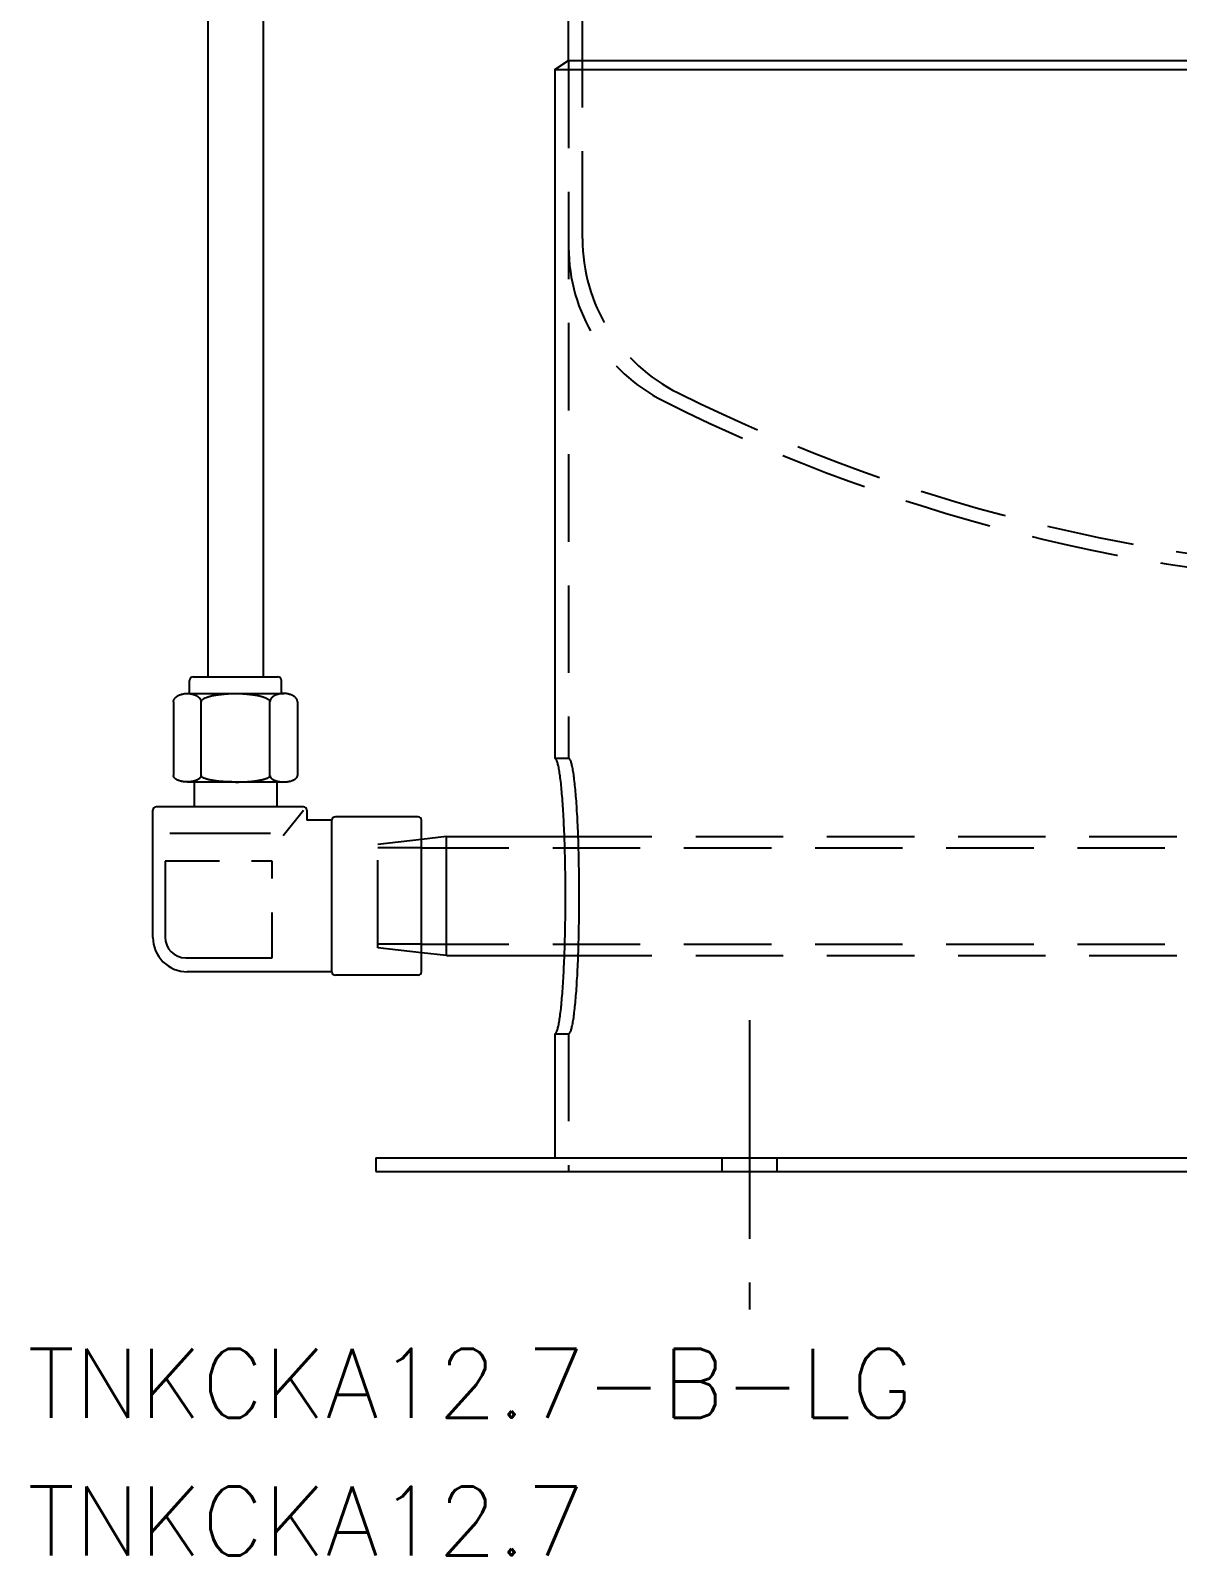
# Model space of a CAD drawing. Extents: x -205 to 734, y -924 to 175.
# Drawn here: x -205.1 to -38.6, y -923.7 to -702.3 of the extents above; entities that cross this region are included whole.
import ezdxf

# ---------------------------------------------------------------- set-up
doc = ezdxf.new("R2010")
doc.units = 0
doc.linetypes.add('CENTER', pattern=[50.8, 31.75, -6.35, 6.35, -6.35])
doc.linetypes.add('DASHED', pattern=[19.05, 12.7, -6.35])
doc.layers.get('0').update_dxf_attribs({"linetype": 'CONTINUOUS'})
doc.layers.add('CENTER', color=1, linetype='CENTER')
doc.styles.get("Standard").update_dxf_attribs({"font": 'txt.shx', "height": 3, "bigfont": 'bigfont.shx'})

msp = doc.modelspace()

# ---------------------------------------------------------------- linework, layer by layer
at = {"color": 3, "linetype": 'DASHED'}
for p, q in [((-125, -732.56), (-125, -530.33)), ((-127, -706.71), (-127, -808)), ((-129, -808), (-127, -808)), ((-148.37, -819.77), (-154.72, -820.5)), ((-154.72, -835.5), (-154.72, -820.5)), ((-148.37, -821), (-154.72, -821)), ((-148.37, -821), (-23, -821)), ((-127.61, -819.35), (-26.65, -819.35)), ((-148.37, -835), (-154.72, -835)), ((-148.37, -836.23), (-154.72, -835.5)), ((-148.37, -835), (-23, -835)), ((-127.61, -836.65), (-26.65, -836.65)), ((-129, -848), (-127, -848)), ((-127, -848), (-127, -868)), ((-104.76, -866), (-104.76, -868)), ((-96.76, -866), (-96.76, -868))]:
    msp.add_line(p, q, dxfattribs=at)
at = {"color": 7, "linetype": 'CONTINUOUS'}
for p, q in [((-127, -706.71), (-127, -546.65)), ((-179.37, -569.8), (-179.37, -796.2)), ((-171.37, -569.8), (-171.37, -796.2)), ((-129, -708), (-127, -706.71)), ((-129, -708), (0, -708)), ((-129, -708), (-129, -808)), ((-127, -706.71), (0, -706.71)), ((-182.04, -798.6), (-182.04, -796.7)), ((-181.54, -796.2), (-169.21, -796.2)), ((-168.71, -798.6), (-168.71, -796.7)), ((-182.38, -798.6), (-168.37, -798.6)), ((-184.37, -799.81), (-184.37, -810.5)), ((-180.38, -810.5), (-180.38, -799.52)), ((-170.37, -810.5), (-170.37, -799.52)), ((-166.37, -799.81), (-166.37, -810.5)), ((-182.38, -811.43), (-168.37, -811.43)), ((-181.39, -811.43), (-181.39, -815.04)), ((-169.36, -811.43), (-169.36, -815.04)), ((-187.37, -834), (-187.37, -815.54)), ((-165.52, -815.04), (-186.87, -815.04)), ((-168.47, -819.23), (-165.52, -815.54)), ((-165.02, -815.54), (-165.02, -817)), ((-148.87, -816.5), (-160.87, -816.5)), ((-184.92, -818.89), (-170.27, -818.89)), ((-161.37, -817), (-165.02, -817)), ((-161.37, -839), (-161.37, -817)), ((-148.37, -839), (-148.37, -817)), ((-144.72, -819.35), (-148.37, -819.77)), ((-144.72, -819.35), (-127.61, -819.35)), ((-144.72, -836.65), (-144.72, -819.35)), ((-185.6, -822.93), (-185.6, -833.97)), ((-177.68, -822.93), (-185.6, -822.93)), ((-170.06, -822.93), (-173.05, -822.93)), ((-170.06, -825.47), (-170.06, -822.93)), ((-170.06, -836.97), (-170.06, -830.4)), ((-144.72, -836.65), (-148.37, -836.23)), ((-144.72, -836.65), (-127.61, -836.65)), ((-182.6, -836.97), (-170.06, -836.97)), ((-161.37, -839), (-182.37, -839)), ((-148.87, -839.5), (-160.87, -839.5)), ((-129, -848), (-129, -866)), ((-155, -866), (-155, -868)), ((-155, -866), (0, -866)), ((-155, -868), (0, -868))]:
    msp.add_line(p, q, dxfattribs=at)
for points in [[(-184.37, -799.81, 0), (-184.37, -799.78, 0), (-184.37, -799.75, 0), (-184.37, -799.72, 0), (-184.37, -799.69, 0), (-184.36, -799.66, 0), (-184.35, -799.63, 0), (-184.34, -799.6, 0), (-184.34, -799.57, 0), (-184.33, -799.54, 0), (-184.31, -799.52, 0), (-184.3, -799.49, 0), (-184.29, -799.46, 0), (-184.27, -799.43, 0), (-184.26, -799.4, 0), (-184.24, -799.38, 0), (-184.22, -799.35, 0), (-184.2, -799.32, 0), (-184.18, -799.29, 0), (-184.16, -799.27, 0), (-184.14, -799.24, 0), (-184.12, -799.21, 0), (-184.09, -799.19, 0), (-184.06, -799.16, 0), (-184.04, -799.14, 0), (-184.01, -799.11, 0), (-183.98, -799.09, 0), (-183.95, -799.07, 0), (-183.92, -799.04, 0), (-183.89, -799.02, 0), (-183.86, -799, 0), (-183.82, -798.98, 0), (-183.79, -798.95, 0), (-183.75, -798.93, 0), (-183.72, -798.91, 0), (-183.68, -798.89, 0), (-183.64, -798.88, 0), (-183.61, -798.86, 0), (-183.57, -798.84, 0), (-183.53, -798.82, 0), (-183.49, -798.8, 0), (-183.45, -798.79, 0), (-183.4, -798.77, 0), (-183.36, -798.76, 0), (-183.32, -798.74, 0), (-183.28, -798.73, 0), (-183.23, -798.72, 0), (-183.19, -798.7, 0), (-183.14, -798.69, 0), (-183.1, -798.68, 0), (-183.05, -798.67, 0), (-183, -798.66, 0), (-182.96, -798.65, 0), (-182.91, -798.64, 0), (-182.86, -798.64, 0), (-182.81, -798.63, 0), (-182.77, -798.62, 0), (-182.72, -798.62, 0), (-182.67, -798.61, 0), (-182.62, -798.61, 0), (-182.57, -798.61, 0), (-182.52, -798.6, 0), (-182.47, -798.6, 0), (-182.43, -798.6, 0), (-182.38, -798.6, 0), (-182.33, -798.6, 0), (-182.28, -798.6, 0), (-182.23, -798.6, 0), (-182.18, -798.61, 0), (-182.13, -798.61, 0), (-182.08, -798.61, 0), (-182.04, -798.62, 0), (-181.99, -798.62, 0), (-181.94, -798.63, 0), (-181.89, -798.64, 0), (-181.84, -798.64, 0), (-181.8, -798.65, 0), (-181.75, -798.66, 0), (-181.7, -798.67, 0), (-181.66, -798.68, 0), (-181.61, -798.69, 0), (-181.57, -798.7, 0), (-181.52, -798.72, 0), (-181.48, -798.73, 0), (-181.44, -798.74, 0), (-181.39, -798.76, 0), (-181.35, -798.77, 0), (-181.31, -798.79, 0), (-181.27, -798.8, 0), (-181.23, -798.82, 0), (-181.19, -798.84, 0), (-181.15, -798.86, 0), (-181.11, -798.88, 0), (-181.07, -798.89, 0), (-181.04, -798.91, 0), (-181, -798.93, 0), (-180.97, -798.95, 0), (-180.93, -798.98, 0), (-180.9, -799, 0), (-180.87, -799.02, 0), (-180.83, -799.04, 0), (-180.8, -799.07, 0), (-180.77, -799.09, 0), (-180.74, -799.11, 0), (-180.72, -799.14, 0), (-180.69, -799.16, 0), (-180.66, -799.19, 0), (-180.64, -799.21, 0), (-180.62, -799.24, 0), (-180.59, -799.27, 0), (-180.57, -799.29, 0), (-180.55, -799.32, 0), (-180.53, -799.35, 0), (-180.51, -799.38, 0), (-180.5, -799.4, 0), (-180.48, -799.43, 0), (-180.47, -799.46, 0), (-180.45, -799.49, 0), (-180.44, -799.52, 0), (-180.43, -799.54, 0), (-180.42, -799.57, 0), (-180.41, -799.6, 0), (-180.4, -799.63, 0), (-180.4, -799.66, 0), (-180.39, -799.69, 0), (-180.38, -799.72, 0), (-180.38, -799.75, 0), (-180.38, -799.78, 0), (-180.38, -799.81, 0)], [(-180.38, -799.81, 0), (-180.38, -799.78, 0), (-180.37, -799.75, 0), (-180.37, -799.72, 0), (-180.36, -799.69, 0), (-180.34, -799.66, 0), (-180.33, -799.63, 0), (-180.31, -799.6, 0), (-180.28, -799.57, 0), (-180.26, -799.54, 0), (-180.23, -799.52, 0), (-180.2, -799.49, 0), (-180.16, -799.46, 0), (-180.13, -799.43, 0), (-180.09, -799.4, 0), (-180.04, -799.38, 0), (-180, -799.35, 0), (-179.95, -799.32, 0), (-179.9, -799.29, 0), (-179.84, -799.27, 0), (-179.79, -799.24, 0), (-179.73, -799.21, 0), (-179.67, -799.19, 0), (-179.6, -799.16, 0), (-179.54, -799.14, 0), (-179.47, -799.11, 0), (-179.4, -799.09, 0), (-179.32, -799.07, 0), (-179.24, -799.04, 0), (-179.16, -799.02, 0), (-179.08, -799, 0), (-179, -798.98, 0), (-178.91, -798.95, 0), (-178.83, -798.93, 0), (-178.74, -798.91, 0), (-178.64, -798.89, 0), (-178.55, -798.88, 0), (-178.45, -798.86, 0), (-178.36, -798.84, 0), (-178.26, -798.82, 0), (-178.16, -798.8, 0), (-178.05, -798.79, 0), (-177.95, -798.77, 0), (-177.84, -798.76, 0), (-177.73, -798.74, 0), (-177.62, -798.73, 0), (-177.51, -798.72, 0), (-177.4, -798.7, 0), (-177.29, -798.69, 0), (-177.18, -798.68, 0), (-177.06, -798.67, 0), (-176.94, -798.66, 0), (-176.83, -798.65, 0), (-176.71, -798.64, 0), (-176.59, -798.64, 0), (-176.47, -798.63, 0), (-176.35, -798.62, 0), (-176.23, -798.62, 0), (-176.11, -798.61, 0), (-175.99, -798.61, 0), (-175.87, -798.61, 0), (-175.74, -798.6, 0), (-175.62, -798.6, 0), (-175.5, -798.6, 0), (-175.37, -798.6, 0), (-175.25, -798.6, 0), (-175.13, -798.6, 0), (-175.01, -798.6, 0), (-174.88, -798.61, 0), (-174.76, -798.61, 0), (-174.64, -798.61, 0), (-174.52, -798.62, 0), (-174.4, -798.62, 0), (-174.28, -798.63, 0), (-174.16, -798.64, 0), (-174.04, -798.64, 0), (-173.92, -798.65, 0), (-173.8, -798.66, 0), (-173.69, -798.67, 0), (-173.57, -798.68, 0), (-173.46, -798.69, 0), (-173.35, -798.7, 0), (-173.23, -798.72, 0), (-173.12, -798.73, 0), (-173.01, -798.74, 0), (-172.91, -798.76, 0), (-172.8, -798.77, 0), (-172.7, -798.79, 0), (-172.59, -798.8, 0), (-172.49, -798.82, 0), (-172.39, -798.84, 0), (-172.29, -798.86, 0), (-172.2, -798.88, 0), (-172.1, -798.89, 0), (-172.01, -798.91, 0), (-171.92, -798.93, 0), (-171.84, -798.95, 0), (-171.75, -798.98, 0), (-171.66, -799, 0), (-171.58, -799.02, 0), (-171.5, -799.04, 0), (-171.43, -799.07, 0), (-171.35, -799.09, 0), (-171.28, -799.11, 0), (-171.21, -799.14, 0), (-171.15, -799.16, 0), (-171.08, -799.19, 0), (-171.02, -799.21, 0), (-170.96, -799.24, 0), (-170.9, -799.27, 0), (-170.85, -799.29, 0), (-170.8, -799.32, 0), (-170.75, -799.35, 0), (-170.7, -799.38, 0), (-170.66, -799.4, 0), (-170.62, -799.43, 0), (-170.58, -799.46, 0), (-170.55, -799.49, 0), (-170.52, -799.52, 0), (-170.49, -799.54, 0), (-170.47, -799.57, 0), (-170.44, -799.6, 0), (-170.42, -799.63, 0), (-170.41, -799.66, 0), (-170.39, -799.69, 0), (-170.38, -799.72, 0), (-170.38, -799.75, 0), (-170.37, -799.78, 0), (-170.37, -799.81, 0)], [(-166.37, -799.81, 0), (-166.38, -799.78, 0), (-166.38, -799.75, 0), (-166.38, -799.72, 0), (-166.38, -799.69, 0), (-166.39, -799.66, 0), (-166.4, -799.63, 0), (-166.4, -799.6, 0), (-166.41, -799.57, 0), (-166.42, -799.54, 0), (-166.43, -799.52, 0), (-166.45, -799.49, 0), (-166.46, -799.46, 0), (-166.47, -799.43, 0), (-166.49, -799.4, 0), (-166.51, -799.38, 0), (-166.53, -799.35, 0), (-166.55, -799.32, 0), (-166.57, -799.29, 0), (-166.59, -799.27, 0), (-166.61, -799.24, 0), (-166.63, -799.21, 0), (-166.66, -799.19, 0), (-166.68, -799.16, 0), (-166.71, -799.14, 0), (-166.74, -799.11, 0), (-166.77, -799.09, 0), (-166.8, -799.07, 0), (-166.83, -799.04, 0), (-166.86, -799.02, 0), (-166.89, -799, 0), (-166.93, -798.98, 0), (-166.96, -798.95, 0), (-166.99, -798.93, 0), (-167.03, -798.91, 0), (-167.07, -798.89, 0), (-167.1, -798.88, 0), (-167.14, -798.86, 0), (-167.18, -798.84, 0), (-167.22, -798.82, 0), (-167.26, -798.8, 0), (-167.3, -798.79, 0), (-167.34, -798.77, 0), (-167.39, -798.76, 0), (-167.43, -798.74, 0), (-167.47, -798.73, 0), (-167.52, -798.72, 0), (-167.56, -798.7, 0), (-167.61, -798.69, 0), (-167.65, -798.68, 0), (-167.7, -798.67, 0), (-167.75, -798.66, 0), (-167.79, -798.65, 0), (-167.84, -798.64, 0), (-167.89, -798.64, 0), (-167.93, -798.63, 0), (-167.98, -798.62, 0), (-168.03, -798.62, 0), (-168.08, -798.61, 0), (-168.13, -798.61, 0), (-168.18, -798.61, 0), (-168.22, -798.6, 0), (-168.27, -798.6, 0), (-168.32, -798.6, 0), (-168.37, -798.6, 0), (-168.42, -798.6, 0), (-168.47, -798.6, 0), (-168.52, -798.6, 0), (-168.57, -798.61, 0), (-168.62, -798.61, 0), (-168.66, -798.61, 0), (-168.71, -798.62, 0), (-168.76, -798.62, 0), (-168.81, -798.63, 0), (-168.86, -798.64, 0), (-168.9, -798.64, 0), (-168.95, -798.65, 0), (-169, -798.66, 0), (-169.04, -798.67, 0), (-169.09, -798.68, 0), (-169.14, -798.69, 0), (-169.18, -798.7, 0), (-169.22, -798.72, 0), (-169.27, -798.73, 0), (-169.31, -798.74, 0), (-169.36, -798.76, 0), (-169.4, -798.77, 0), (-169.44, -798.79, 0), (-169.48, -798.8, 0), (-169.52, -798.82, 0), (-169.56, -798.84, 0), (-169.6, -798.86, 0), (-169.64, -798.88, 0), (-169.68, -798.89, 0), (-169.71, -798.91, 0), (-169.75, -798.93, 0), (-169.78, -798.95, 0), (-169.82, -798.98, 0), (-169.85, -799, 0), (-169.88, -799.02, 0), (-169.91, -799.04, 0), (-169.95, -799.07, 0), (-169.98, -799.09, 0), (-170, -799.11, 0), (-170.03, -799.14, 0), (-170.06, -799.16, 0), (-170.09, -799.19, 0), (-170.11, -799.21, 0), (-170.13, -799.24, 0), (-170.16, -799.27, 0), (-170.18, -799.29, 0), (-170.2, -799.32, 0), (-170.22, -799.35, 0), (-170.24, -799.38, 0), (-170.25, -799.4, 0), (-170.27, -799.43, 0), (-170.28, -799.46, 0), (-170.3, -799.49, 0), (-170.31, -799.52, 0), (-170.32, -799.54, 0), (-170.33, -799.57, 0), (-170.34, -799.6, 0), (-170.35, -799.63, 0), (-170.35, -799.66, 0), (-170.36, -799.69, 0), (-170.36, -799.72, 0), (-170.37, -799.75, 0), (-170.37, -799.78, 0), (-170.37, -799.81, 0)], [(-129, -848, 0), (-128.96, -847.99, 0), (-128.92, -847.98, 0), (-128.89, -847.95, 0), (-128.85, -847.9, 0), (-128.81, -847.85, 0), (-128.77, -847.78, 0), (-128.74, -847.71, 0), (-128.7, -847.62, 0), (-128.66, -847.51, 0), (-128.63, -847.4, 0), (-128.59, -847.28, 0), (-128.55, -847.14, 0), (-128.52, -846.99, 0), (-128.48, -846.83, 0), (-128.45, -846.66, 0), (-128.41, -846.48, 0), (-128.38, -846.28, 0), (-128.34, -846.08, 0), (-128.31, -845.86, 0), (-128.27, -845.64, 0), (-128.24, -845.4, 0), (-128.21, -845.15, 0), (-128.18, -844.9, 0), (-128.14, -844.63, 0), (-128.11, -844.35, 0), (-128.08, -844.06, 0), (-128.05, -843.77, 0), (-128.02, -843.46, 0), (-127.99, -843.14, 0), (-127.97, -842.82, 0), (-127.94, -842.49, 0), (-127.91, -842.14, 0), (-127.88, -841.79, 0), (-127.86, -841.43, 0), (-127.83, -841.06, 0), (-127.81, -840.69, 0), (-127.79, -840.3, 0), (-127.76, -839.91, 0), (-127.74, -839.52, 0), (-127.72, -839.11, 0), (-127.7, -838.7, 0), (-127.68, -838.28, 0), (-127.66, -837.86, 0), (-127.64, -837.43, 0), (-127.62, -836.99, 0), (-127.61, -836.55, 0), (-127.59, -836.11, 0), (-127.58, -835.65, 0), (-127.56, -835.2, 0), (-127.55, -834.74, 0), (-127.54, -834.27, 0), (-127.53, -833.81, 0), (-127.52, -833.33, 0), (-127.51, -832.86, 0), (-127.5, -832.38, 0), (-127.49, -831.9, 0), (-127.48, -831.42, 0), (-127.48, -830.93, 0), (-127.47, -830.45, 0), (-127.47, -829.96, 0), (-127.46, -829.47, 0), (-127.46, -828.98, 0), (-127.46, -828.49, 0), (-127.46, -828, 0), (-127.46, -827.51, 0), (-127.46, -827.02, 0), (-127.46, -826.53, 0), (-127.47, -826.04, 0), (-127.47, -825.55, 0), (-127.48, -825.07, 0), (-127.48, -824.58, 0), (-127.49, -824.1, 0), (-127.5, -823.62, 0), (-127.51, -823.14, 0), (-127.52, -822.67, 0), (-127.53, -822.19, 0), (-127.54, -821.73, 0), (-127.55, -821.26, 0), (-127.56, -820.8, 0), (-127.58, -820.35, 0), (-127.59, -819.89, 0), (-127.61, -819.45, 0), (-127.62, -819.01, 0), (-127.64, -818.57, 0), (-127.66, -818.14, 0), (-127.68, -817.72, 0), (-127.7, -817.3, 0), (-127.72, -816.89, 0), (-127.74, -816.48, 0), (-127.76, -816.09, 0), (-127.79, -815.7, 0), (-127.81, -815.31, 0), (-127.83, -814.94, 0), (-127.86, -814.57, 0), (-127.88, -814.21, 0), (-127.91, -813.86, 0), (-127.94, -813.51, 0), (-127.97, -813.18, 0), (-127.99, -812.86, 0), (-128.02, -812.54, 0), (-128.05, -812.23, 0), (-128.08, -811.94, 0), (-128.11, -811.65, 0), (-128.14, -811.37, 0), (-128.18, -811.1, 0), (-128.21, -810.85, 0), (-128.24, -810.6, 0), (-128.27, -810.36, 0), (-128.31, -810.14, 0), (-128.34, -809.92, 0), (-128.38, -809.72, 0), (-128.41, -809.52, 0), (-128.45, -809.34, 0), (-128.48, -809.17, 0), (-128.52, -809.01, 0), (-128.55, -808.86, 0), (-128.59, -808.72, 0), (-128.63, -808.6, 0), (-128.66, -808.49, 0), (-128.7, -808.38, 0), (-128.74, -808.29, 0), (-128.77, -808.22, 0), (-128.81, -808.15, 0), (-128.85, -808.1, 0), (-128.89, -808.05, 0), (-128.92, -808.02, 0), (-128.96, -808.01, 0), (-129, -808, 0)], [(-180.38, -810.5, 0), (-180.38, -810.52, 0), (-180.38, -810.54, 0), (-180.38, -810.57, 0), (-180.39, -810.59, 0), (-180.4, -810.61, 0), (-180.4, -810.63, 0), (-180.41, -810.66, 0), (-180.42, -810.68, 0), (-180.43, -810.7, 0), (-180.44, -810.72, 0), (-180.45, -810.75, 0), (-180.47, -810.77, 0), (-180.48, -810.79, 0), (-180.5, -810.81, 0), (-180.51, -810.83, 0), (-180.53, -810.85, 0), (-180.55, -810.88, 0), (-180.57, -810.9, 0), (-180.59, -810.92, 0), (-180.62, -810.94, 0), (-180.64, -810.96, 0), (-180.66, -810.98, 0), (-180.69, -811, 0), (-180.72, -811.02, 0), (-180.74, -811.03, 0), (-180.77, -811.05, 0), (-180.8, -811.07, 0), (-180.83, -811.09, 0), (-180.87, -811.11, 0), (-180.9, -811.12, 0), (-180.93, -811.14, 0), (-180.97, -811.16, 0), (-181, -811.17, 0), (-181.04, -811.19, 0), (-181.07, -811.2, 0), (-181.11, -811.22, 0), (-181.15, -811.23, 0), (-181.19, -811.25, 0), (-181.23, -811.26, 0), (-181.27, -811.27, 0), (-181.31, -811.29, 0), (-181.35, -811.3, 0), (-181.39, -811.31, 0), (-181.44, -811.32, 0), (-181.48, -811.33, 0), (-181.52, -811.34, 0), (-181.57, -811.35, 0), (-181.61, -811.36, 0), (-181.66, -811.37, 0), (-181.7, -811.38, 0), (-181.75, -811.38, 0), (-181.8, -811.39, 0), (-181.84, -811.4, 0), (-181.89, -811.4, 0), (-181.94, -811.41, 0), (-181.99, -811.41, 0), (-182.04, -811.42, 0), (-182.08, -811.42, 0), (-182.13, -811.42, 0), (-182.18, -811.43, 0), (-182.23, -811.43, 0), (-182.28, -811.43, 0), (-182.33, -811.43, 0), (-182.38, -811.43, 0), (-182.43, -811.43, 0), (-182.47, -811.43, 0), (-182.52, -811.43, 0), (-182.57, -811.43, 0), (-182.62, -811.42, 0), (-182.67, -811.42, 0), (-182.72, -811.42, 0), (-182.77, -811.41, 0), (-182.81, -811.41, 0), (-182.86, -811.4, 0), (-182.91, -811.4, 0), (-182.96, -811.39, 0), (-183, -811.38, 0), (-183.05, -811.38, 0), (-183.1, -811.37, 0), (-183.14, -811.36, 0), (-183.19, -811.35, 0), (-183.23, -811.34, 0), (-183.28, -811.33, 0), (-183.32, -811.32, 0), (-183.36, -811.31, 0), (-183.4, -811.3, 0), (-183.45, -811.29, 0), (-183.49, -811.27, 0), (-183.53, -811.26, 0), (-183.57, -811.25, 0), (-183.61, -811.23, 0), (-183.64, -811.22, 0), (-183.68, -811.2, 0), (-183.72, -811.19, 0), (-183.75, -811.17, 0), (-183.79, -811.16, 0), (-183.82, -811.14, 0), (-183.86, -811.12, 0), (-183.89, -811.11, 0), (-183.92, -811.09, 0), (-183.95, -811.07, 0), (-183.98, -811.05, 0), (-184.01, -811.03, 0), (-184.04, -811.02, 0), (-184.06, -811, 0), (-184.09, -810.98, 0), (-184.12, -810.96, 0), (-184.14, -810.94, 0), (-184.16, -810.92, 0), (-184.18, -810.9, 0), (-184.2, -810.88, 0), (-184.22, -810.85, 0), (-184.24, -810.83, 0), (-184.26, -810.81, 0), (-184.27, -810.79, 0), (-184.29, -810.77, 0), (-184.3, -810.75, 0), (-184.31, -810.72, 0), (-184.33, -810.7, 0), (-184.34, -810.68, 0), (-184.34, -810.66, 0), (-184.35, -810.63, 0), (-184.36, -810.61, 0), (-184.37, -810.59, 0), (-184.37, -810.57, 0), (-184.37, -810.54, 0), (-184.37, -810.52, 0), (-184.37, -810.5, 0)], [(-175.37, -811.45, 0), (-175.44, -811.45, 0), (-175.5, -811.45, 0), (-175.56, -811.45, 0), (-175.62, -811.45, 0), (-175.68, -811.45, 0), (-175.74, -811.45, 0), (-175.8, -811.45, 0), (-175.86, -811.45, 0), (-175.92, -811.44, 0), (-175.98, -811.44, 0), (-176.04, -811.44, 0), (-176.1, -811.44, 0), (-176.16, -811.44, 0), (-176.22, -811.44, 0), (-176.28, -811.44, 0), (-176.34, -811.43, 0), (-176.4, -811.43, 0), (-176.46, -811.43, 0), (-176.52, -811.43, 0), (-176.58, -811.42, 0), (-176.64, -811.42, 0), (-176.7, -811.42, 0), (-176.76, -811.42, 0), (-176.81, -811.41, 0), (-176.87, -811.41, 0), (-176.93, -811.41, 0), (-176.99, -811.4, 0), (-177.05, -811.4, 0), (-177.1, -811.4, 0), (-177.16, -811.39, 0), (-177.22, -811.39, 0), (-177.28, -811.38, 0), (-177.33, -811.38, 0), (-177.39, -811.38, 0), (-177.44, -811.37, 0), (-177.5, -811.37, 0), (-177.56, -811.36, 0), (-177.61, -811.36, 0), (-177.67, -811.35, 0), (-177.72, -811.35, 0), (-177.77, -811.34, 0), (-177.83, -811.33, 0), (-177.88, -811.33, 0), (-177.93, -811.32, 0), (-177.99, -811.32, 0), (-178.04, -811.31, 0), (-178.09, -811.3, 0), (-178.14, -811.3, 0), (-178.19, -811.29, 0), (-178.24, -811.28, 0), (-178.29, -811.28, 0), (-178.34, -811.27, 0), (-178.39, -811.26, 0), (-178.44, -811.26, 0), (-178.49, -811.25, 0), (-178.54, -811.24, 0), (-178.59, -811.24, 0), (-178.63, -811.23, 0), (-178.68, -811.22, 0), (-178.72, -811.21, 0), (-178.77, -811.2, 0), (-178.81, -811.2, 0), (-178.86, -811.19, 0), (-178.9, -811.18, 0), (-178.95, -811.17, 0), (-178.99, -811.16, 0), (-179.03, -811.15, 0), (-179.07, -811.15, 0), (-179.12, -811.14, 0), (-179.16, -811.13, 0), (-179.19, -811.12, 0), (-179.24, -811.11, 0), (-179.27, -811.1, 0), (-179.31, -811.09, 0), (-179.35, -811.08, 0), (-179.39, -811.07, 0), (-179.42, -811.06, 0), (-179.46, -811.05, 0), (-179.5, -811.04, 0), (-179.53, -811.03, 0), (-179.56, -811.02, 0), (-179.6, -811.01, 0), (-179.63, -811, 0), (-179.66, -811, 0), (-179.69, -810.99, 0), (-179.72, -810.97, 0), (-179.75, -810.96, 0), (-179.78, -810.95, 0), (-179.81, -810.94, 0), (-179.84, -810.93, 0), (-179.87, -810.92, 0), (-179.9, -810.91, 0), (-179.92, -810.9, 0), (-179.95, -810.89, 0), (-179.97, -810.88, 0), (-180, -810.87, 0), (-180.02, -810.86, 0), (-180.04, -810.85, 0), (-180.06, -810.84, 0), (-180.09, -810.82, 0), (-180.1, -810.81, 0), (-180.12, -810.8, 0), (-180.14, -810.79, 0), (-180.16, -810.78, 0), (-180.18, -810.77, 0), (-180.2, -810.75, 0), (-180.21, -810.74, 0), (-180.23, -810.73, 0), (-180.24, -810.72, 0), (-180.26, -810.71, 0), (-180.27, -810.7, 0), (-180.28, -810.69, 0), (-180.29, -810.67, 0), (-180.31, -810.66, 0), (-180.32, -810.65, 0), (-180.32, -810.64, 0), (-180.33, -810.63, 0), (-180.34, -810.62, 0), (-180.35, -810.6, 0), (-180.36, -810.59, 0), (-180.36, -810.58, 0), (-180.37, -810.57, 0), (-180.37, -810.56, 0), (-180.37, -810.54, 0), (-180.38, -810.53, 0), (-180.38, -810.52, 0), (-180.38, -810.51, 0), (-180.38, -810.5, 0)], [(-175.37, -811.45, 0), (-175.31, -811.45, 0), (-175.25, -811.45, 0), (-175.19, -811.45, 0), (-175.13, -811.45, 0), (-175.07, -811.45, 0), (-175.01, -811.45, 0), (-174.95, -811.45, 0), (-174.89, -811.45, 0), (-174.83, -811.44, 0), (-174.77, -811.44, 0), (-174.71, -811.44, 0), (-174.65, -811.44, 0), (-174.59, -811.44, 0), (-174.53, -811.44, 0), (-174.47, -811.44, 0), (-174.41, -811.43, 0), (-174.35, -811.43, 0), (-174.29, -811.43, 0), (-174.23, -811.43, 0), (-174.17, -811.42, 0), (-174.11, -811.42, 0), (-174.05, -811.42, 0), (-173.99, -811.42, 0), (-173.93, -811.41, 0), (-173.88, -811.41, 0), (-173.82, -811.41, 0), (-173.76, -811.4, 0), (-173.7, -811.4, 0), (-173.64, -811.4, 0), (-173.59, -811.39, 0), (-173.53, -811.39, 0), (-173.47, -811.38, 0), (-173.42, -811.38, 0), (-173.36, -811.38, 0), (-173.3, -811.37, 0), (-173.25, -811.37, 0), (-173.19, -811.36, 0), (-173.14, -811.36, 0), (-173.08, -811.35, 0), (-173.03, -811.35, 0), (-172.97, -811.34, 0), (-172.92, -811.33, 0), (-172.87, -811.33, 0), (-172.81, -811.32, 0), (-172.76, -811.32, 0), (-172.71, -811.31, 0), (-172.66, -811.3, 0), (-172.61, -811.3, 0), (-172.56, -811.29, 0), (-172.5, -811.28, 0), (-172.46, -811.28, 0), (-172.41, -811.27, 0), (-172.36, -811.26, 0), (-172.31, -811.26, 0), (-172.26, -811.25, 0), (-172.21, -811.24, 0), (-172.16, -811.24, 0), (-172.12, -811.23, 0), (-172.07, -811.22, 0), (-172.02, -811.21, 0), (-171.98, -811.2, 0), (-171.93, -811.2, 0), (-171.89, -811.19, 0), (-171.85, -811.18, 0), (-171.8, -811.17, 0), (-171.76, -811.16, 0), (-171.72, -811.15, 0), (-171.68, -811.15, 0), (-171.63, -811.14, 0), (-171.59, -811.13, 0), (-171.55, -811.12, 0), (-171.51, -811.11, 0), (-171.47, -811.1, 0), (-171.44, -811.09, 0), (-171.4, -811.08, 0), (-171.36, -811.07, 0), (-171.32, -811.06, 0), (-171.29, -811.05, 0), (-171.25, -811.04, 0), (-171.22, -811.03, 0), (-171.19, -811.02, 0), (-171.15, -811.01, 0), (-171.12, -811, 0), (-171.09, -811, 0), (-171.06, -810.99, 0), (-171.03, -810.97, 0), (-171, -810.96, 0), (-170.97, -810.95, 0), (-170.94, -810.94, 0), (-170.91, -810.93, 0), (-170.88, -810.92, 0), (-170.85, -810.91, 0), (-170.83, -810.9, 0), (-170.8, -810.89, 0), (-170.78, -810.88, 0), (-170.75, -810.87, 0), (-170.73, -810.86, 0), (-170.71, -810.85, 0), (-170.69, -810.84, 0), (-170.66, -810.82, 0), (-170.64, -810.81, 0), (-170.62, -810.8, 0), (-170.6, -810.79, 0), (-170.59, -810.78, 0), (-170.57, -810.77, 0), (-170.55, -810.75, 0), (-170.54, -810.74, 0), (-170.52, -810.73, 0), (-170.5, -810.72, 0), (-170.49, -810.71, 0), (-170.48, -810.7, 0), (-170.47, -810.69, 0), (-170.45, -810.67, 0), (-170.44, -810.66, 0), (-170.43, -810.65, 0), (-170.42, -810.64, 0), (-170.41, -810.63, 0), (-170.41, -810.62, 0), (-170.4, -810.6, 0), (-170.39, -810.59, 0), (-170.39, -810.58, 0), (-170.38, -810.57, 0), (-170.38, -810.56, 0), (-170.38, -810.54, 0), (-170.37, -810.53, 0), (-170.37, -810.52, 0), (-170.37, -810.51, 0), (-170.37, -810.5, 0)], [(-170.37, -810.5, 0), (-170.37, -810.52, 0), (-170.37, -810.54, 0), (-170.36, -810.57, 0), (-170.36, -810.59, 0), (-170.35, -810.61, 0), (-170.35, -810.63, 0), (-170.34, -810.66, 0), (-170.33, -810.68, 0), (-170.32, -810.7, 0), (-170.31, -810.72, 0), (-170.3, -810.75, 0), (-170.28, -810.77, 0), (-170.27, -810.79, 0), (-170.25, -810.81, 0), (-170.24, -810.83, 0), (-170.22, -810.85, 0), (-170.2, -810.88, 0), (-170.18, -810.9, 0), (-170.16, -810.92, 0), (-170.13, -810.94, 0), (-170.11, -810.96, 0), (-170.09, -810.98, 0), (-170.06, -811, 0), (-170.03, -811.02, 0), (-170, -811.03, 0), (-169.98, -811.05, 0), (-169.95, -811.07, 0), (-169.91, -811.09, 0), (-169.88, -811.11, 0), (-169.85, -811.12, 0), (-169.82, -811.14, 0), (-169.78, -811.16, 0), (-169.75, -811.17, 0), (-169.71, -811.19, 0), (-169.68, -811.2, 0), (-169.64, -811.22, 0), (-169.6, -811.23, 0), (-169.56, -811.25, 0), (-169.52, -811.26, 0), (-169.48, -811.27, 0), (-169.44, -811.29, 0), (-169.4, -811.3, 0), (-169.36, -811.31, 0), (-169.31, -811.32, 0), (-169.27, -811.33, 0), (-169.22, -811.34, 0), (-169.18, -811.35, 0), (-169.14, -811.36, 0), (-169.09, -811.37, 0), (-169.04, -811.38, 0), (-169, -811.38, 0), (-168.95, -811.39, 0), (-168.9, -811.4, 0), (-168.86, -811.4, 0), (-168.81, -811.41, 0), (-168.76, -811.41, 0), (-168.71, -811.42, 0), (-168.66, -811.42, 0), (-168.62, -811.42, 0), (-168.57, -811.43, 0), (-168.52, -811.43, 0), (-168.47, -811.43, 0), (-168.42, -811.43, 0), (-168.37, -811.43, 0), (-168.32, -811.43, 0), (-168.27, -811.43, 0), (-168.22, -811.43, 0), (-168.18, -811.43, 0), (-168.13, -811.42, 0), (-168.08, -811.42, 0), (-168.03, -811.42, 0), (-167.98, -811.41, 0), (-167.93, -811.41, 0), (-167.89, -811.4, 0), (-167.84, -811.4, 0), (-167.79, -811.39, 0), (-167.75, -811.38, 0), (-167.7, -811.38, 0), (-167.65, -811.37, 0), (-167.61, -811.36, 0), (-167.56, -811.35, 0), (-167.52, -811.34, 0), (-167.47, -811.33, 0), (-167.43, -811.32, 0), (-167.39, -811.31, 0), (-167.34, -811.3, 0), (-167.3, -811.29, 0), (-167.26, -811.27, 0), (-167.22, -811.26, 0), (-167.18, -811.25, 0), (-167.14, -811.23, 0), (-167.1, -811.22, 0), (-167.07, -811.2, 0), (-167.03, -811.19, 0), (-166.99, -811.17, 0), (-166.96, -811.16, 0), (-166.93, -811.14, 0), (-166.89, -811.12, 0), (-166.86, -811.11, 0), (-166.83, -811.09, 0), (-166.8, -811.07, 0), (-166.77, -811.05, 0), (-166.74, -811.03, 0), (-166.71, -811.02, 0), (-166.68, -811, 0), (-166.66, -810.98, 0), (-166.63, -810.96, 0), (-166.61, -810.94, 0), (-166.59, -810.92, 0), (-166.57, -810.9, 0), (-166.55, -810.88, 0), (-166.53, -810.85, 0), (-166.51, -810.83, 0), (-166.49, -810.81, 0), (-166.47, -810.79, 0), (-166.46, -810.77, 0), (-166.45, -810.75, 0), (-166.43, -810.72, 0), (-166.42, -810.7, 0), (-166.41, -810.68, 0), (-166.4, -810.66, 0), (-166.4, -810.63, 0), (-166.39, -810.61, 0), (-166.38, -810.59, 0), (-166.38, -810.57, 0), (-166.38, -810.54, 0), (-166.38, -810.52, 0), (-166.37, -810.5, 0)]]:
    msp.add_polyline3d(points, dxfattribs=at)
at = {"color": 3, "linetype": 'DASHED'}
msp.add_polyline3d([(-127, -848, 0), (-126.96, -847.99, 0), (-126.92, -847.98, 0), (-126.89, -847.95, 0), (-126.85, -847.9, 0), (-126.81, -847.85, 0), (-126.77, -847.78, 0), (-126.74, -847.71, 0), (-126.7, -847.62, 0), (-126.66, -847.51, 0), (-126.63, -847.4, 0), (-126.59, -847.28, 0), (-126.55, -847.14, 0), (-126.52, -846.99, 0), (-126.48, -846.83, 0), (-126.45, -846.66, 0), (-126.41, -846.48, 0), (-126.38, -846.28, 0), (-126.34, -846.08, 0), (-126.31, -845.86, 0), (-126.27, -845.64, 0), (-126.24, -845.4, 0), (-126.21, -845.15, 0), (-126.18, -844.9, 0), (-126.14, -844.63, 0), (-126.11, -844.35, 0), (-126.08, -844.06, 0), (-126.05, -843.77, 0), (-126.02, -843.46, 0), (-125.99, -843.14, 0), (-125.97, -842.82, 0), (-125.94, -842.49, 0), (-125.91, -842.14, 0), (-125.88, -841.79, 0), (-125.86, -841.43, 0), (-125.83, -841.06, 0), (-125.81, -840.69, 0), (-125.79, -840.3, 0), (-125.76, -839.91, 0), (-125.74, -839.52, 0), (-125.72, -839.11, 0), (-125.7, -838.7, 0), (-125.68, -838.28, 0), (-125.66, -837.86, 0), (-125.64, -837.43, 0), (-125.62, -836.99, 0), (-125.61, -836.55, 0), (-125.59, -836.11, 0), (-125.58, -835.65, 0), (-125.56, -835.2, 0), (-125.55, -834.74, 0), (-125.54, -834.27, 0), (-125.53, -833.81, 0), (-125.52, -833.33, 0), (-125.51, -832.86, 0), (-125.5, -832.38, 0), (-125.49, -831.9, 0), (-125.48, -831.42, 0), (-125.48, -830.93, 0), (-125.47, -830.45, 0), (-125.47, -829.96, 0), (-125.46, -829.47, 0), (-125.46, -828.98, 0), (-125.46, -828.49, 0), (-125.46, -828, 0), (-125.46, -827.51, 0), (-125.46, -827.02, 0), (-125.46, -826.53, 0), (-125.47, -826.04, 0), (-125.47, -825.55, 0), (-125.48, -825.07, 0), (-125.48, -824.58, 0), (-125.49, -824.1, 0), (-125.5, -823.62, 0), (-125.51, -823.14, 0), (-125.52, -822.67, 0), (-125.53, -822.19, 0), (-125.54, -821.73, 0), (-125.55, -821.26, 0), (-125.56, -820.8, 0), (-125.58, -820.35, 0), (-125.59, -819.89, 0), (-125.61, -819.45, 0), (-125.62, -819.01, 0), (-125.64, -818.57, 0), (-125.66, -818.14, 0), (-125.68, -817.72, 0), (-125.7, -817.3, 0), (-125.72, -816.89, 0), (-125.74, -816.48, 0), (-125.76, -816.09, 0), (-125.79, -815.7, 0), (-125.81, -815.31, 0), (-125.83, -814.94, 0), (-125.86, -814.57, 0), (-125.88, -814.21, 0), (-125.91, -813.86, 0), (-125.94, -813.51, 0), (-125.97, -813.18, 0), (-125.99, -812.86, 0), (-126.02, -812.54, 0), (-126.05, -812.23, 0), (-126.08, -811.94, 0), (-126.11, -811.65, 0), (-126.14, -811.37, 0), (-126.18, -811.1, 0), (-126.21, -810.85, 0), (-126.24, -810.6, 0), (-126.27, -810.36, 0), (-126.31, -810.14, 0), (-126.34, -809.92, 0), (-126.38, -809.72, 0), (-126.41, -809.52, 0), (-126.45, -809.34, 0), (-126.48, -809.17, 0), (-126.52, -809.01, 0), (-126.55, -808.86, 0), (-126.59, -808.72, 0), (-126.63, -808.6, 0), (-126.66, -808.49, 0), (-126.7, -808.38, 0), (-126.74, -808.29, 0), (-126.77, -808.22, 0), (-126.81, -808.15, 0), (-126.85, -808.1, 0), (-126.89, -808.05, 0), (-126.92, -808.02, 0), (-126.96, -808.01, 0), (-127, -808, 0)], dxfattribs=at)
for centre, radius, start, end in [((-100, -732.56), 25, 180, 243.6122), ((-102, -733.79), 25, 180, 243.2987), ((0, -531), 252, 243.2987, 270), ((0, -531), 250, 243.6122, 270)]:
    msp.add_arc(centre, radius, start, end, dxfattribs=at)
at = {"color": 7, "linetype": 'CONTINUOUS'}
for centre, radius, start, end in [((-181.54, -796.7), 0.5, 90, 180), ((-169.21, -796.7), 0.5, 0, 90), ((-186.87, -815.54), 0.5, 90, 180), ((-165.52, -815.54), 0.5, 0, 90), ((-160.87, -817), 0.5, 90, 180), ((-148.87, -817), 0.5, 0, 90), ((-182.37, -834), 5, 180, 270), ((-182.6, -833.97), 3, 180, 270), ((-160.87, -839), 0.5, 180, 270), ((-148.87, -839), 0.5, 270, 0)]:
    msp.add_arc(centre, radius, start, end, dxfattribs=at)
at = {"layer": 'CENTER', "color": 1, "linetype": 'CENTER'}
msp.add_line((-100.76, -846), (-100.76, -888), dxfattribs=at)

# ---------------------------------------------------------------- texts
at = {"color": 7, "linetype": 'CONTINUOUS'}
for s, p in [('TNKCKA12.7-B-LG', (-205.57, -903.73)), ('TNKCKA12.7', (-205.57, -923.73))]:
    msp.add_text(s, height=10, dxfattribs=at).set_placement(p)

doc.saveas('drawing.dxf')
